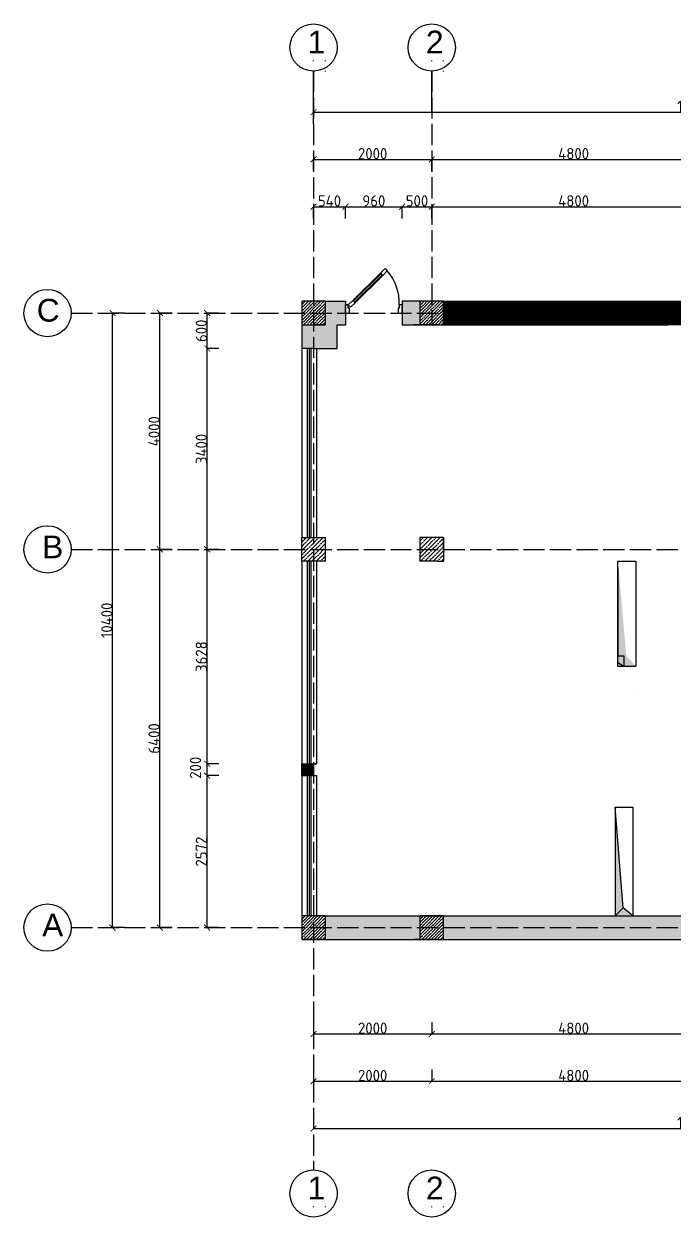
# Model space of a CAD drawing. Header units: millimetres. Extents: x -178199094 to 13669908, y -30538122 to 6091408.
# Drawn here: x 6719033 to 6730033, y 357787 to 377981 of the extents above; entities that cross this region are included whole.
import ezdxf

# ---------------------------------------------------------------- set-up
doc = ezdxf.new("R2010")
doc.units = ezdxf.units.MM
doc.linetypes.add('ACAD_ISO02W100', pattern=[15, 12, -3])
doc.layers.add('Plan 1', color=7, linetype='Continuous')
doc.layers.add('Plan 2', color=7, linetype='Continuous')
doc.styles.add('gost', font='GOST Common.ttf')
doc.styles.get("Standard").update_dxf_attribs({"font": 'arial.ttf'})
doc.dimstyles.new('GOST', dxfattribs={"dimtxt": 190, "dimasz": 100, "dimexe": 0.18, "dimexo": 0.06, "dimgap": 3, "dimtad": 1, "dimdec": 0, "dimzin": 0, "dimdsep": 46, "dimtxsty": 'gost', "dimblk": 'ARCHTICK', "dimcen": 0.09, "dimclrt": 256, "dimadec": 0, "dimazin": 0, "dimtfac": 1, "dimtdec": 0, "dimtofl": 0, "dimtmove": 0, "dimatfit": 3, "dimldrblk": 'ARCHTICK', "dimfxl": 200, "dimfxlon": 1, "dimtolj": 1, "dimtzin": 0, "dimarcsym": 0})
pattern_1 = [(45, (6671258.95, 349685.91), (-70.71068, 70.71068), []), (45, (6671329.66, 349685.91), (-70.71068, 70.71068), [125, -25, 0, -25])]

# ---------------------------------------------------------------- blocks, each defined once
blk = doc.blocks.new('A$C3C032968')
for p, q in [((0, 0), (0, 100)), ((0, 100), (0, 0)), ((700, 0), (700, 100)), ((700, 0), (700, 100))]:
    blk.add_line(p, q)
for points in [[(120, 128), (461, 466), (433, 494), (92, 156)], [(113, 135), (454, 473), (440, 487), (99, 149)], [(517, 522), (461, 466), (433, 494), (489, 551)], [(63, 72), (120, 128), (92, 156), (35, 100)], [(35, 100), (0, 100), (0, 0), (50, 0), (50, 50), (50, 60), (35, 60)], [(665, 100), (665, 60), (650, 60), (650, 50), (650, 0), (700, 0), (700, 100)]]:
    blk.add_lwpolyline(points, close=True)
blk.add_arc((72, 129), 593, 357.2313, 41.4937)
blk = doc.blocks.new('_ArchTick')
at = {"color": 0, "linetype": 'ByBlock', "const_width": 0.15}
blk.add_lwpolyline([(-0.5, -0.5), (0.5, 0.5)], dxfattribs=at)
blk = doc.blocks.new('*D265')
at = {"color": 0, "lineweight": -2, "transparency": 16777216}
for p, q in [((6723933, 374687), (6723933, 374887)), ((6723933, 374887), (6724473, 374887)), ((6724473, 374687), (6724473, 374887))]:
    blk.add_line(p, q, dxfattribs=at)
at = {"layer": 'Defpoints', "color": 0, "transparency": 16777216}
for p in [(6724473, 374887), (6723933, 373087), (6724473, 373155)]:
    blk.add_point(p, dxfattribs=at)
at = {"color": 0, "lineweight": -2, "transparency": 16777216, "xscale": 100, "yscale": 100, "zscale": 100, "rotation": 180}
blk.add_blockref('_ArchTick', (6723933, 374887), dxfattribs=at)
at = {"color": 0, "lineweight": -2, "transparency": 16777216, "xscale": 100, "yscale": 100, "zscale": 100}
blk.add_blockref('_ArchTick', (6724473, 374887), dxfattribs=at)
at = {"transparency": 16777216, "insert": (6724203, 374985), "char_height": 190, "attachment_point": 5, "style": 'gost'}
blk.add_mtext('\\A1;540', dxfattribs=at)
blk = doc.blocks.new('*D266')
at = {"color": 0, "lineweight": -2, "transparency": 16777216}
for p, q in [((6724473, 374687), (6724473, 374887)), ((6724473, 374887), (6725433, 374887)), ((6725433, 374687), (6725433, 374887))]:
    blk.add_line(p, q, dxfattribs=at)
at = {"layer": 'Defpoints', "color": 0, "transparency": 16777216}
for p in [(6725433, 374887), (6725433, 373287), (6724473, 373155)]:
    blk.add_point(p, dxfattribs=at)
at = {"color": 0, "lineweight": -2, "transparency": 16777216, "xscale": 100, "yscale": 100, "zscale": 100, "rotation": 180}
blk.add_blockref('_ArchTick', (6724473, 374887), dxfattribs=at)
at = {"color": 0, "lineweight": -2, "transparency": 16777216, "xscale": 100, "yscale": 100, "zscale": 100}
blk.add_blockref('_ArchTick', (6725433, 374887), dxfattribs=at)
at = {"transparency": 16777216, "insert": (6724953, 374985), "char_height": 190, "attachment_point": 5, "style": 'gost'}
blk.add_mtext('\\A1;960', dxfattribs=at)
blk = doc.blocks.new('*D258')
at = {"color": 0, "lineweight": -2, "transparency": 16777216}
for p, q in [((6725433, 374687), (6725433, 374887)), ((6725433, 374887), (6725933, 374887)), ((6725933, 374687), (6725933, 374887))]:
    blk.add_line(p, q, dxfattribs=at)
at = {"layer": 'Defpoints', "color": 0, "transparency": 16777216}
for p in [(6725933, 374887), (6725433, 373287), (6725933, 373087)]:
    blk.add_point(p, dxfattribs=at)
at = {"color": 0, "lineweight": -2, "transparency": 16777216, "xscale": 100, "yscale": 100, "zscale": 100, "rotation": 180}
blk.add_blockref('_ArchTick', (6725433, 374887), dxfattribs=at)
at = {"color": 0, "lineweight": -2, "transparency": 16777216, "xscale": 100, "yscale": 100, "zscale": 100}
blk.add_blockref('_ArchTick', (6725933, 374887), dxfattribs=at)
at = {"transparency": 16777216, "insert": (6725683, 374985), "char_height": 190, "attachment_point": 5, "style": 'gost'}
blk.add_mtext('\\A1;500', dxfattribs=at)
blk = doc.blocks.new('*D259')
at = {"color": 0, "lineweight": -2, "transparency": 16777216}
for p, q in [((6725933, 374687), (6725933, 374887)), ((6725933, 374887), (6730733, 374887)), ((6730733, 374687), (6730733, 374887))]:
    blk.add_line(p, q, dxfattribs=at)
at = {"layer": 'Defpoints', "color": 0, "transparency": 16777216}
for p in [(6730733, 374887), (6725933, 373087), (6730733, 373087)]:
    blk.add_point(p, dxfattribs=at)
at = {"color": 0, "lineweight": -2, "transparency": 16777216, "xscale": 100, "yscale": 100, "zscale": 100, "rotation": 180}
blk.add_blockref('_ArchTick', (6725933, 374887), dxfattribs=at)
at = {"color": 0, "lineweight": -2, "transparency": 16777216, "xscale": 100, "yscale": 100, "zscale": 100}
blk.add_blockref('_ArchTick', (6730733, 374887), dxfattribs=at)
at = {"transparency": 16777216, "insert": (6728333, 374985), "char_height": 190, "attachment_point": 5, "style": 'gost'}
blk.add_mtext('\\A1;4800', dxfattribs=at)
blk = doc.blocks.new('*D243')
at = {"color": 0, "lineweight": -2, "transparency": 16777216}
for p, q in [((6723933, 375487), (6723933, 375687)), ((6723933, 375687), (6725933, 375687)), ((6725933, 375487), (6725933, 375687))]:
    blk.add_line(p, q, dxfattribs=at)
at = {"layer": 'Defpoints', "color": 0, "transparency": 16777216}
for p in [(6725933, 375687), (6723933, 373087), (6725933, 373087)]:
    blk.add_point(p, dxfattribs=at)
at = {"color": 0, "lineweight": -2, "transparency": 16777216, "xscale": 100, "yscale": 100, "zscale": 100, "rotation": 180}
blk.add_blockref('_ArchTick', (6723933, 375687), dxfattribs=at)
at = {"color": 0, "lineweight": -2, "transparency": 16777216, "xscale": 100, "yscale": 100, "zscale": 100}
blk.add_blockref('_ArchTick', (6725933, 375687), dxfattribs=at)
at = {"transparency": 16777216, "insert": (6724933, 375785), "char_height": 190, "attachment_point": 5, "style": 'gost'}
blk.add_mtext('\\A1;2000', dxfattribs=at)
blk = doc.blocks.new('*D244')
at = {"color": 0, "lineweight": -2, "transparency": 16777216}
for p, q in [((6725933, 375487), (6725933, 375687)), ((6725933, 375687), (6730733, 375687)), ((6730733, 375487), (6730733, 375687))]:
    blk.add_line(p, q, dxfattribs=at)
at = {"layer": 'Defpoints', "color": 0, "transparency": 16777216}
for p in [(6730733, 375687), (6725933, 373087), (6730733, 373087)]:
    blk.add_point(p, dxfattribs=at)
at = {"color": 0, "lineweight": -2, "transparency": 16777216, "xscale": 100, "yscale": 100, "zscale": 100, "rotation": 180}
blk.add_blockref('_ArchTick', (6725933, 375687), dxfattribs=at)
at = {"color": 0, "lineweight": -2, "transparency": 16777216, "xscale": 100, "yscale": 100, "zscale": 100}
blk.add_blockref('_ArchTick', (6730733, 375687), dxfattribs=at)
at = {"transparency": 16777216, "insert": (6728333, 375785), "char_height": 190, "attachment_point": 5, "style": 'gost'}
blk.add_mtext('\\A1;4800', dxfattribs=at)
blk = doc.blocks.new('*D247')
at = {"color": 0, "lineweight": -2, "transparency": 16777216}
for p, q in [((6723933, 376287), (6723933, 376487)), ((6723933, 376487), (6736833, 376487)), ((6736833, 376287), (6736833, 376487))]:
    blk.add_line(p, q, dxfattribs=at)
at = {"layer": 'Defpoints', "color": 0, "transparency": 16777216}
for p in [(6736833, 376487), (6723933, 373087), (6736833, 373087)]:
    blk.add_point(p, dxfattribs=at)
at = {"color": 0, "lineweight": -2, "transparency": 16777216, "xscale": 100, "yscale": 100, "zscale": 100, "rotation": 180}
blk.add_blockref('_ArchTick', (6723933, 376487), dxfattribs=at)
at = {"color": 0, "lineweight": -2, "transparency": 16777216, "xscale": 100, "yscale": 100, "zscale": 100}
blk.add_blockref('_ArchTick', (6736833, 376487), dxfattribs=at)
at = {"transparency": 16777216, "insert": (6730383, 376585), "char_height": 190, "attachment_point": 5, "style": 'gost'}
blk.add_mtext('\\A1;12900', dxfattribs=at)
blk = doc.blocks.new('*D262')
at = {"color": 0, "lineweight": -2, "transparency": 16777216}
for p, q in [((6722333, 365259), (6722133, 365259)), ((6722133, 362687), (6722133, 365259)), ((6722333, 362687), (6722133, 362687))]:
    blk.add_line(p, q, dxfattribs=at)
at = {"layer": 'Defpoints', "color": 0, "transparency": 16777216}
for p in [(6722133, 365259), (6723983, 365259), (6723933, 362687)]:
    blk.add_point(p, dxfattribs=at)
at = {"color": 0, "lineweight": -2, "transparency": 16777216, "xscale": 100, "yscale": 100, "zscale": 100}
for p, rotation in [((6722133, 365259), 90), ((6722133, 362687), 270)]:
    blk.add_blockref('_ArchTick', p, dxfattribs=dict(at, rotation=rotation))
at = {"transparency": 16777216, "insert": (6722035, 363973), "char_height": 190, "attachment_point": 5, "rotation": 90, "style": 'gost'}
blk.add_mtext('\\A1;2572', dxfattribs=at)
blk = doc.blocks.new('*D248')
at = {"color": 0, "lineweight": -2, "transparency": 16777216}
for p, q in [((6722333, 365459), (6722133, 365459)), ((6722133, 365259), (6722133, 365459)), ((6722333, 365259), (6722133, 365259))]:
    blk.add_line(p, q, dxfattribs=at)
at = {"layer": 'Defpoints', "color": 0, "transparency": 16777216}
for p in [(6722133, 365459), (6723983, 365459), (6723983, 365259)]:
    blk.add_point(p, dxfattribs=at)
at = {"color": 0, "lineweight": -2, "transparency": 16777216, "xscale": 100, "yscale": 100, "zscale": 100}
for p, rotation in [((6722133, 365459), 90), ((6722133, 365259), 270)]:
    blk.add_blockref('_ArchTick', p, dxfattribs=dict(at, rotation=rotation))
at = {"transparency": 16777216, "insert": (6721935, 365392), "char_height": 190, "attachment_point": 5, "rotation": 90, "style": 'gost'}
blk.add_mtext('\\A1;200', dxfattribs=at)
blk = doc.blocks.new('*D249')
at = {"color": 0, "lineweight": -2, "transparency": 16777216}
for p, q in [((6722333, 373087), (6722133, 373087)), ((6722133, 372487), (6722133, 373087)), ((6722333, 372487), (6722133, 372487))]:
    blk.add_line(p, q, dxfattribs=at)
at = {"layer": 'Defpoints', "color": 0, "transparency": 16777216}
for p in [(6722133, 373087), (6723933, 373087), (6723733, 372487)]:
    blk.add_point(p, dxfattribs=at)
at = {"color": 0, "lineweight": -2, "transparency": 16777216, "xscale": 100, "yscale": 100, "zscale": 100}
for p, rotation in [((6722133, 373087), 90), ((6722133, 372487), 270)]:
    blk.add_blockref('_ArchTick', p, dxfattribs=dict(at, rotation=rotation))
at = {"transparency": 16777216, "insert": (6722035, 372787), "char_height": 190, "attachment_point": 5, "rotation": 90, "style": 'gost'}
blk.add_mtext('\\A1;600', dxfattribs=at)
blk = doc.blocks.new('*D250')
at = {"color": 0, "lineweight": -2, "transparency": 16777216}
for p, q in [((6720733, 373087), (6720533, 373087)), ((6720533, 362687), (6720533, 373087)), ((6720733, 362687), (6720533, 362687))]:
    blk.add_line(p, q, dxfattribs=at)
at = {"layer": 'Defpoints', "color": 0, "transparency": 16777216}
for p in [(6720533, 373087), (6723933, 373087), (6723933, 362687)]:
    blk.add_point(p, dxfattribs=at)
at = {"color": 0, "lineweight": -2, "transparency": 16777216, "xscale": 100, "yscale": 100, "zscale": 100}
for p, rotation in [((6720533, 373087), 90), ((6720533, 362687), 270)]:
    blk.add_blockref('_ArchTick', p, dxfattribs=dict(at, rotation=rotation))
at = {"transparency": 16777216, "insert": (6720435, 367887), "char_height": 190, "attachment_point": 5, "rotation": 90, "style": 'gost'}
blk.add_mtext('\\A1;10400', dxfattribs=at)
blk = doc.blocks.new('*D251')
at = {"color": 0, "lineweight": -2, "transparency": 16777216}
for p, q in [((6721533, 369087), (6721333, 369087)), ((6721333, 362687), (6721333, 369087)), ((6721533, 362687), (6721333, 362687))]:
    blk.add_line(p, q, dxfattribs=at)
at = {"layer": 'Defpoints', "color": 0, "transparency": 16777216}
for p in [(6721333, 369087), (6723933, 369087), (6723933, 362687)]:
    blk.add_point(p, dxfattribs=at)
at = {"color": 0, "lineweight": -2, "transparency": 16777216, "xscale": 100, "yscale": 100, "zscale": 100}
for p, rotation in [((6721333, 369087), 90), ((6721333, 362687), 270)]:
    blk.add_blockref('_ArchTick', p, dxfattribs=dict(at, rotation=rotation))
at = {"transparency": 16777216, "insert": (6721235, 365887), "char_height": 190, "attachment_point": 5, "rotation": 90, "style": 'gost'}
blk.add_mtext('\\A1;6400', dxfattribs=at)
blk = doc.blocks.new('*D252')
at = {"color": 0, "lineweight": -2, "transparency": 16777216}
for p, q in [((6721533, 373087), (6721333, 373087)), ((6721333, 369087), (6721333, 373087)), ((6721533, 369087), (6721333, 369087))]:
    blk.add_line(p, q, dxfattribs=at)
at = {"layer": 'Defpoints', "color": 0, "transparency": 16777216}
for p in [(6721333, 373087), (6723933, 373087), (6723933, 369087)]:
    blk.add_point(p, dxfattribs=at)
at = {"color": 0, "lineweight": -2, "transparency": 16777216, "xscale": 100, "yscale": 100, "zscale": 100}
for p, rotation in [((6721333, 373087), 90), ((6721333, 369087), 270)]:
    blk.add_blockref('_ArchTick', p, dxfattribs=dict(at, rotation=rotation))
at = {"transparency": 16777216, "insert": (6721235, 371087), "char_height": 190, "attachment_point": 5, "rotation": 90, "style": 'gost'}
blk.add_mtext('\\A1;4000', dxfattribs=at)
blk = doc.blocks.new('*D263')
at = {"color": 0, "lineweight": -2, "transparency": 16777216}
for p, q in [((6723933, 361087), (6723933, 360887)), ((6725933, 361087), (6725933, 360887)), ((6723933, 360887), (6725933, 360887))]:
    blk.add_line(p, q, dxfattribs=at)
at = {"layer": 'Defpoints', "color": 0, "transparency": 16777216}
for p in [(6723933, 362687), (6725933, 362687), (6725933, 360887)]:
    blk.add_point(p, dxfattribs=at)
at = {"color": 0, "lineweight": -2, "transparency": 16777216, "xscale": 100, "yscale": 100, "zscale": 100, "rotation": 180}
blk.add_blockref('_ArchTick', (6723933, 360887), dxfattribs=at)
at = {"color": 0, "lineweight": -2, "transparency": 16777216, "xscale": 100, "yscale": 100, "zscale": 100}
blk.add_blockref('_ArchTick', (6725933, 360887), dxfattribs=at)
at = {"transparency": 16777216, "insert": (6724933, 360985), "char_height": 190, "attachment_point": 5, "style": 'gost'}
blk.add_mtext('\\A1;2000', dxfattribs=at)
blk = doc.blocks.new('*D264')
at = {"color": 0, "lineweight": -2, "transparency": 16777216}
for p, q in [((6725933, 361087), (6725933, 360887)), ((6730733, 361087), (6730733, 360887)), ((6725933, 360887), (6730733, 360887))]:
    blk.add_line(p, q, dxfattribs=at)
at = {"layer": 'Defpoints', "color": 0, "transparency": 16777216}
for p in [(6725933, 362687), (6730733, 362687), (6730733, 360887)]:
    blk.add_point(p, dxfattribs=at)
at = {"color": 0, "lineweight": -2, "transparency": 16777216, "xscale": 100, "yscale": 100, "zscale": 100, "rotation": 180}
blk.add_blockref('_ArchTick', (6725933, 360887), dxfattribs=at)
at = {"color": 0, "lineweight": -2, "transparency": 16777216, "xscale": 100, "yscale": 100, "zscale": 100}
blk.add_blockref('_ArchTick', (6730733, 360887), dxfattribs=at)
at = {"transparency": 16777216, "insert": (6728333, 360985), "char_height": 190, "attachment_point": 5, "style": 'gost'}
blk.add_mtext('\\A1;4800', dxfattribs=at)
blk = doc.blocks.new('*D253')
at = {"color": 0, "lineweight": -2, "transparency": 16777216}
for p, q in [((6723933, 360287), (6723933, 360087)), ((6725933, 360287), (6725933, 360087)), ((6723933, 360087), (6725933, 360087))]:
    blk.add_line(p, q, dxfattribs=at)
at = {"layer": 'Defpoints', "color": 0, "transparency": 16777216}
for p in [(6723933, 362687), (6725933, 362687), (6725933, 360087)]:
    blk.add_point(p, dxfattribs=at)
at = {"color": 0, "lineweight": -2, "transparency": 16777216, "xscale": 100, "yscale": 100, "zscale": 100, "rotation": 180}
blk.add_blockref('_ArchTick', (6723933, 360087), dxfattribs=at)
at = {"color": 0, "lineweight": -2, "transparency": 16777216, "xscale": 100, "yscale": 100, "zscale": 100}
blk.add_blockref('_ArchTick', (6725933, 360087), dxfattribs=at)
at = {"transparency": 16777216, "insert": (6724933, 360185), "char_height": 190, "attachment_point": 5, "style": 'gost'}
blk.add_mtext('\\A1;2000', dxfattribs=at)
blk = doc.blocks.new('*D254')
at = {"color": 0, "lineweight": -2, "transparency": 16777216}
for p, q in [((6725933, 360287), (6725933, 360087)), ((6725933, 360087), (6730733, 360087)), ((6730733, 360087), (6730733, 360087))]:
    blk.add_line(p, q, dxfattribs=at)
at = {"layer": 'Defpoints', "color": 0, "transparency": 16777216}
for p in [(6725933, 362687), (6730733, 360087), (6730733, 360087)]:
    blk.add_point(p, dxfattribs=at)
at = {"color": 0, "lineweight": -2, "transparency": 16777216, "xscale": 100, "yscale": 100, "zscale": 100, "rotation": 180}
blk.add_blockref('_ArchTick', (6725933, 360087), dxfattribs=at)
at = {"color": 0, "lineweight": -2, "transparency": 16777216, "xscale": 100, "yscale": 100, "zscale": 100}
blk.add_blockref('_ArchTick', (6730733, 360087), dxfattribs=at)
at = {"transparency": 16777216, "insert": (6728333, 360185), "char_height": 190, "attachment_point": 5, "style": 'gost'}
blk.add_mtext('\\A1;4800', dxfattribs=at)
blk = doc.blocks.new('*D269')
at = {"color": 0, "lineweight": -2, "transparency": 16777216}
for p, q in [((6723933, 359487), (6723933, 359287)), ((6736833, 359487), (6736833, 359287)), ((6723933, 359287), (6736833, 359287))]:
    blk.add_line(p, q, dxfattribs=at)
at = {"layer": 'Defpoints', "color": 0, "transparency": 16777216}
for p in [(6723933, 362687), (6736833, 362687), (6736833, 359287)]:
    blk.add_point(p, dxfattribs=at)
at = {"color": 0, "lineweight": -2, "transparency": 16777216, "xscale": 100, "yscale": 100, "zscale": 100, "rotation": 180}
blk.add_blockref('_ArchTick', (6723933, 359287), dxfattribs=at)
at = {"color": 0, "lineweight": -2, "transparency": 16777216, "xscale": 100, "yscale": 100, "zscale": 100}
blk.add_blockref('_ArchTick', (6736833, 359287), dxfattribs=at)
at = {"transparency": 16777216, "insert": (6730383, 359385), "char_height": 190, "attachment_point": 5, "style": 'gost'}
blk.add_mtext('\\A1;12900', dxfattribs=at)
blk = doc.blocks.new('*D274')
at = {"color": 0, "lineweight": -2, "transparency": 16777216}
for p, q in [((6722333, 369087), (6722133, 369087)), ((6722133, 365459), (6722133, 369087)), ((6722333, 365459), (6722133, 365459))]:
    blk.add_line(p, q, dxfattribs=at)
at = {"layer": 'Defpoints', "color": 0, "transparency": 16777216}
for p in [(6722133, 369087), (6723733, 369087), (6723733, 365459)]:
    blk.add_point(p, dxfattribs=at)
at = {"color": 0, "lineweight": -2, "transparency": 16777216, "xscale": 100, "yscale": 100, "zscale": 100}
for p, rotation in [((6722133, 369087), 90), ((6722133, 365459), 270)]:
    blk.add_blockref('_ArchTick', p, dxfattribs=dict(at, rotation=rotation))
at = {"transparency": 16777216, "insert": (6722035, 367273), "char_height": 190, "attachment_point": 5, "rotation": 90, "style": 'gost'}
blk.add_mtext('\\A1;3628', dxfattribs=at)
blk = doc.blocks.new('*D275')
at = {"color": 0, "lineweight": -2, "transparency": 16777216}
for p, q in [((6722333, 372487), (6722133, 372487)), ((6722133, 369087), (6722133, 372487)), ((6722333, 369087), (6722133, 369087))]:
    blk.add_line(p, q, dxfattribs=at)
at = {"layer": 'Defpoints', "color": 0, "transparency": 16777216}
for p in [(6722133, 372487), (6723733, 372487), (6723733, 369087)]:
    blk.add_point(p, dxfattribs=at)
at = {"color": 0, "lineweight": -2, "transparency": 16777216, "xscale": 100, "yscale": 100, "zscale": 100}
for p, rotation in [((6722133, 372487), 90), ((6722133, 369087), 270)]:
    blk.add_blockref('_ArchTick', p, dxfattribs=dict(at, rotation=rotation))
at = {"transparency": 16777216, "insert": (6722035, 370787), "char_height": 190, "attachment_point": 5, "rotation": 90, "style": 'gost'}
blk.add_mtext('\\A1;3400', dxfattribs=at)

msp = doc.modelspace()

# ---------------------------------------------------------------- hatches: boundary and pattern name
at = {"true_color": 0x636466, "transparency": 33554687}
h = msp.add_hatch(color=251, dxfattribs=at)
h.dxf.hatch_style = 1
h.paths.add_polyline_path([(6724332.86757, 372886.93833), (6724472.86757, 372886.93833), (6724472.86757, 373086.93833), (6724132.86757, 373086.93833), (6724132.86757, 372886.93833), (6723932.86757, 372886.93833), (6723932.86757, 372486.93833), (6724332.86757, 372486.93833)])
h.paths.add_polyline_path([(6723932.86757, 372886.93833), (6723732.86757, 372886.93833), (6723732.86757, 372486.93833), (6723932.86757, 372486.93833)])
h.paths.add_polyline_path([(6724472.86757, 373286.93833), (6724132.86757, 373286.93833), (6724132.86757, 373086.93833), (6724472.86757, 373086.93833)])
h.paths.add_polyline_path([(6725732.86757, 373286.93833), (6725432.86757, 373286.93833), (6725432.86757, 373086.93833), (6725732.86757, 373086.93833)])
h.paths.add_polyline_path([(6725732.86757, 373086.93833), (6725432.86757, 373086.93833), (6725432.86757, 372886.93833), (6725732.86757, 372886.93833)])
h.paths.add_polyline_path([(6734532.65719, 373286.93833), (6730932.65719, 373286.93833), (6730932.65719, 373086.93833), (6734532.65719, 373086.93833)])
h.paths.add_polyline_path([(6734532.65719, 373086.93833), (6730932.65719, 373086.93833), (6730932.65719, 372886.93833), (6734532.65719, 372886.93833)])
h.paths.add_polyline_path([(6736632.65719, 373286.93833), (6734932.65719, 373286.93833), (6734932.65719, 373086.93833), (6736632.65719, 373086.93833)])
h.paths.add_polyline_path([(6736632.65719, 373086.93833), (6734932.65719, 373086.93833), (6734932.65719, 372886.93833), (6736632.65719, 372886.93833)])
h.paths.add_polyline_path([(6725732.86757, 362686.93833), (6724132.86757, 362686.93833), (6724132.86757, 362486.93833), (6725732.86757, 362486.93833)])
h.paths.add_polyline_path([(6725732.86757, 362886.93833), (6724132.86757, 362886.93833), (6724132.86757, 362686.93833), (6725732.86757, 362686.93833)])
h.paths.add_polyline_path([(6730532.65719, 362886.93833), (6726132.86757, 362886.93833), (6726132.86757, 362686.93833), (6730532.65719, 362686.93833)])
h.paths.add_polyline_path([(6730532.65719, 362686.93833), (6726132.86757, 362686.93833), (6726132.86757, 362486.93833), (6730532.65719, 362486.93833)])
h.paths.add_polyline_path([(6734532.65719, 362886.93833), (6730932.65719, 362886.93833), (6730932.65719, 362686.93833), (6734532.65719, 362686.93833)])
h.paths.add_polyline_path([(6734532.65719, 362686.93833), (6730932.65719, 362686.93833), (6730932.65719, 362486.93833), (6734532.65719, 362486.93833)])
h.paths.add_polyline_path([(6736632.65719, 362886.93833), (6734932.65719, 362886.93833), (6734932.65719, 362686.93833), (6736632.65719, 362686.93833)])
h.paths.add_polyline_path([(6736632.65719, 362686.93833), (6734932.65719, 362686.93833), (6734932.65719, 362486.93833), (6736632.65719, 362486.93833)])
at = {"transparency": 33554687}
h = msp.add_hatch(dxfattribs=at)
h.set_pattern_fill('ANSI35', color=1, scale=300)
h.set_pattern_definition([(45, (6670739.85, 350409.524), (-53.03301, 53.03301), []), (45, (6670792.88, 350409.524), (-53.03301, 53.03301), [93.75, -18.75, 0, -18.75])])
h.paths.add_polyline_path([(6724132.86757, 373286.93833), (6723732.86757, 373286.93833), (6723732.86757, 372886.93833), (6724132.86757, 372886.93833)])
h = msp.add_hatch(dxfattribs=at)
h.set_pattern_fill('ANSI35', color=1, scale=300)
h.set_pattern_definition([(45, (6667611.685, 349885.905), (-53.03301, 53.03301), []), (45, (6667664.72, 349885.905), (-53.03301, 53.03301), [93.75, -18.75, 0, -18.75])])
h.paths.add_polyline_path([(6726132.86757, 373286.93833), (6725732.86757, 373286.93833), (6725732.86757, 372886.93833), (6726132.86757, 372886.93833)])
at = {"true_color": 0x636466, "transparency": 33554687}
h = msp.add_hatch(dxfattribs=at)
h.set_pattern_fill('ANSI31', color=251, scale=10)
h.set_pattern_definition([(45, (6726429.5858, 373205.2879), (-0.88388348, 0.88388348), [])])
h.paths.add_polyline_path([(6730532.65719, 373286.93833), (6726132.86757, 373286.93833), (6726132.86757, 373086.93833), (6730532.65719, 373086.93833)])
h.paths.add_polyline_path([(6730532.65719, 373086.93833), (6726132.86757, 373086.93833), (6726132.86757, 372886.93833), (6729932.86757, 372886.93833), (6730132.86757, 372886.93833), (6730532.65719, 372886.93833)])
at = {"lineweight": 30, "transparency": 33554687}
h = msp.add_hatch(dxfattribs=at)
h.set_pattern_fill('ANSI35', color=1, scale=400)
h.set_pattern_definition(pattern_1)
h.paths.add_polyline_path([(6723732.86757, 369286.93833), (6723732.86757, 368886.93833), (6724132.86757, 368886.93833), (6724132.86757, 369286.93833)])
h = msp.add_hatch(dxfattribs=at)
h.set_pattern_fill('ANSI35', color=1, scale=400)
h.set_pattern_definition(pattern_1)
h.paths.add_polyline_path([(6725732.86757, 369286.93833), (6725732.86757, 368886.93833), (6726132.86757, 368886.93833), (6726132.86757, 369286.93833)])
at = {"true_color": 0x000000, "transparency": 33554687}
h = msp.add_hatch(color=18, dxfattribs=at)
h.dxf.hatch_style = 1
h.paths.add_polyline_path([(6729224.70701, 367281.66438), (6729082.86757, 367114.37212), (6729382.86757, 367114.37212)])
h.paths.add_polyline_path([(6729082.86757, 368885.30838), (6729082.86757, 367314.37212), (6729082.86757, 367114.37212), (6729224.70701, 367281.66438)])
at = {"transparency": 33554687}
h = msp.add_hatch(color=252, dxfattribs=at)
h.dxf.hatch_style = 1
h.paths.add_polyline_path([(6723732.86757, 365459.31014), (6723732.86757, 365259.31014), (6723932.86757, 365259.31014), (6723932.86757, 365459.31014)])
h = msp.add_hatch(color=7, dxfattribs=at)
h.dxf.hatch_style = 1
h.paths.add_polyline_path([(6729032.86757, 364726.93833), (6729032.86757, 362886.93833), (6729170.80435, 363021.48711)])
h.paths.add_polyline_path([(6729170.80435, 363021.48711), (6729032.86757, 362886.93833), (6729332.86757, 362886.93833)])
h = msp.add_hatch(dxfattribs=at)
h.set_pattern_fill('ANSI35', color=1, scale=300)
h.set_pattern_definition([(45, (6670739.85, 340009.524), (-53.03301, 53.03301), []), (45, (6670792.88, 340009.524), (-53.03301, 53.03301), [93.75, -18.75, 0, -18.75])])
h.paths.add_polyline_path([(6724132.86757, 362886.93833), (6723732.86757, 362886.93833), (6723732.86757, 362486.93833), (6724132.86757, 362486.93833)])
h = msp.add_hatch(dxfattribs=at)
h.set_pattern_fill('ANSI35', color=1, scale=300)
h.set_pattern_definition([(45, (6672739.85, 340009.524), (-53.03301, 53.03301), []), (45, (6672792.88, 340009.524), (-53.03301, 53.03301), [93.75, -18.75, 0, -18.75])])
h.paths.add_polyline_path([(6726132.86757, 362886.93833), (6725732.86757, 362886.93833), (6725732.86757, 362486.93833), (6726132.86757, 362486.93833)])

# ---------------------------------------------------------------- linework, layer by layer
at = {"color": 18, "true_color": 0x000000}
for p, q in [((6724332.86757, 372886.93833), (6724472.86757, 372886.93833)), ((6729382.86757, 368886.93833), (6729382.86757, 367113.28831)), ((6729032.86757, 364726.93833), (6729032.86757, 362886.93833)), ((6729032.86757, 364726.93833), (6729332.86757, 364726.93833)), ((6724132.86757, 362886.93833), (6736682.86757, 362886.93833))]:
    msp.add_line(p, q, dxfattribs=at)
for p, q in [((6729082.86757, 367286.93833), (6729182.86757, 367286.93833)), ((6729182.86757, 367286.93833), (6729182.86757, 367113.28831)), ((6723732.86757, 365259.31014), (6723982.86757, 365259.31014))]:
    msp.add_line(p, q)
at = {"color": 152, "true_color": 0x2776bb}
msp.add_line((6724132.86757, 362886.93833), (6723732.86757, 362886.93833), dxfattribs=at)
at = {"color": 18, "true_color": 0x000000}
for points in [[(6723932.86757, 376487.11833), (6723932.86757, 377187.11833)], [(6725932.86757, 376487.11833), (6725932.86757, 377187.11833)], [(6724132.86757, 373286.93833), (6724472.86757, 373286.93833)], [(6726132.38765, 373286.93833), (6736632.65719, 373286.93833)], [(6723732.86757, 372886.93833), (6723732.86757, 372486.93833)], [(6724332.86757, 372886.93833), (6724472.86757, 372886.93833)], [(6725432.86757, 372886.93833), (6725732.86757, 372886.93833)], [(6725932.86757, 372886.93833), (6725732.86757, 372886.93833)], [(6725932.86757, 372886.93833), (6729932.86757, 372886.93833)], [(6730132.86757, 372886.93833), (6729932.86757, 372886.93833)], [(6723732.86757, 372486.93833), (6723732.86757, 369286.93833)], [(6723932.86757, 372486.93833), (6723732.86757, 372486.93833)], [(6723982.86757, 372486.93833), (6723982.86757, 369286.93833)], [(6724132.86757, 368886.93833), (6724132.86757, 369286.93833)], [(6725732.86757, 369286.93833), (6725732.86757, 368886.93833)], [(6726132.38765, 369286.93833), (6725932.86757, 369286.93833)], [(6726132.38765, 369286.93833), (6725982.86757, 369286.93833)], [(6726132.38765, 369086.93833), (6726132.38765, 369286.93833)], [(6726132.38765, 369286.93833), (6726132.38765, 368886.93833)], [(6723732.86757, 368886.93833), (6723732.86757, 365459.31014)], [(6724032.86757, 368886.93833), (6723832.86757, 368886.93833)], [(6723982.86757, 368886.93833), (6723982.86757, 365459.31014)], [(6725832.86757, 368886.93833), (6725732.86757, 368886.93833)], [(6726032.86757, 368886.93833), (6725832.86757, 368886.93833)], [(6726032.86757, 368886.93833), (6726139.13594, 368886.93833)], [(6729082.86757, 367286.93833), (6729082.86757, 368886.93833)], [(6729082.86757, 367113.28831), (6729082.86757, 368886.93833)], [(6729082.86757, 368886.93833), (6729382.86757, 368886.93833)], [(6729082.86757, 368761.11051), (6729082.86757, 367286.93833)], [(6729082.86757, 367171.56053), (6729182.86757, 367113.28831)], [(6729082.86757, 367113.28831), (6729382.86757, 367113.28831)], [(6723732.86757, 365259.31014), (6723732.86757, 365459.31014), (6723982.86757, 365459.31014)], [(6723932.86757, 365459.31014), (6723932.86757, 365259.31014)], [(6723732.86757, 365259.31014), (6723732.86757, 362886.93833)], [(6723982.86757, 365259.31014), (6723982.86757, 362886.93833)], [(6729032.86757, 362886.93833), (6729170.80435, 363021.48711), (6729032.86757, 364726.93833)], [(6729332.86757, 362886.93833), (6729170.80435, 363021.48711), (6729032.86757, 364726.93833)], [(6729332.86757, 364726.93833), (6729332.86757, 362886.93833)], [(6724132.86757, 362486.93833), (6737032.65719, 362486.93833)]]:
    msp.add_lwpolyline(points, dxfattribs=at)
for points in [[(6723732.86757, 372886.93833), (6724132.86757, 372886.93833), (6724132.86757, 373286.93833), (6723732.86757, 373286.93833)], [(6725732.86757, 372886.93833), (6726132.86757, 372886.93833), (6726132.86757, 373286.93833), (6725732.86757, 373286.93833)], [(6723732.86757, 362486.93833), (6724132.86757, 362486.93833), (6724132.86757, 362886.93833), (6723732.86757, 362886.93833)], [(6725732.86757, 362486.93833), (6726132.86757, 362486.93833), (6726132.86757, 362886.93833), (6725732.86757, 362886.93833)]]:
    msp.add_lwpolyline(points, close=True)
for points in [[(6724472.86757, 373286.93833), (6724472.86757, 372886.93833)], [(6725732.86757, 373286.93833), (6725432.86757, 373286.93833), (6725432.86757, 372886.93833)], [(6723932.86757, 372486.93833), (6724332.86757, 372486.93833), (6724332.86757, 372886.93833)], [(6724132.86757, 368886.93833), (6723732.86757, 368886.93833), (6723732.86757, 369286.93833), (6724132.86757, 369286.93833)]]:
    msp.add_lwpolyline(points)
at = {"color": 152, "true_color": 0x2776bb}
for points in [[(6724132.86757, 372886.93833), (6723932.86757, 372886.93833)], [(6726032.86757, 372886.93833), (6725632.86757, 372886.93833)], [(6723827.86757, 372486.93833), (6723827.86757, 369286.93833)], [(6723857.86757, 372486.93833), (6723857.86757, 369286.93833)], [(6723887.86757, 372486.93833), (6723887.86757, 369286.93833)], [(6725932.86757, 369286.93833), (6725732.86757, 369286.93833)], [(6723827.86757, 368886.93833), (6723827.86757, 365459.31014)], [(6723857.86757, 368886.93833), (6723857.86757, 365459.31014)], [(6723887.86757, 368886.93833), (6723887.86757, 365459.31014)], [(6723827.86757, 365259.31014), (6723827.86757, 362886.93833)], [(6723857.86757, 365259.31014), (6723857.86757, 362886.93833)], [(6723887.86757, 365259.31014), (6723887.86757, 362886.93833)], [(6724132.86757, 362486.93833), (6723732.86757, 362486.93833)], [(6726032.86757, 362486.93833), (6725632.86757, 362486.93833)]]:
    msp.add_lwpolyline(points, dxfattribs=at)
at = {"color": 18, "true_color": 0x000000}
msp.add_lwpolyline([(6729332.86757, 366651.24287), (6729332.86757, 366651.24287)], close=True, dxfattribs=at)
for centre in [(6723932.86757, 377580.86143), (6725932.86757, 377580.86143), (6719432.86757, 373086.93833), (6719432.86757, 369086.93833), (6719432.86757, 362686.93833), (6723932.86757, 358187.11833), (6725932.86757, 358187.11833)]:
    msp.add_circle(centre, 400, dxfattribs=at)
at = {"layer": 'Plan 1', "color": 251, "linetype": 'ACAD_ISO02W100', "ltscale": 30, "true_color": 0x636466}
for p, q in [((6723932.86757, 377350.70209), (6723932.86757, 377363.21589)), ((6724132.86757, 377350.70209), (6724132.86757, 377363.21589)), ((6725932.86757, 377350.88209), (6725932.86757, 377363.39589)), ((6726132.86757, 377350.88209), (6726132.86757, 377363.39589)), ((6723932.86757, 377174.60453), (6723932.86757, 377187.11833)), ((6724132.86757, 377174.60453), (6724132.86757, 377187.11833)), ((6725932.86757, 377174.60453), (6725932.86757, 377187.11833)), ((6726132.86757, 377174.60453), (6726132.86757, 377187.11833)), ((6723932.86757, 376486.93833), (6736882.86757, 376486.93833)), ((6723932.86757, 375686.93833), (6736882.86757, 375686.93833)), ((6723932.86757, 374886.93833), (6736882.86757, 374886.93833)), ((6720532.86757, 362686.93833), (6720532.86757, 373086.93833)), ((6721332.86757, 362686.93833), (6721332.86757, 373086.93833)), ((6722132.86757, 362686.93833), (6722132.86757, 373086.93833)), ((6723932.86757, 360886.93833), (6736882.86757, 360886.93833)), ((6723932.86757, 360086.93833), (6736882.86757, 360086.93833)), ((6723932.86757, 359286.93833), (6736882.86757, 359286.93833)), ((6723932.86757, 357956.95899), (6723932.86757, 357969.4728)), ((6724132.86757, 357956.95899), (6724132.86757, 357969.4728)), ((6725932.86757, 357957.13899), (6725932.86757, 357969.6528)), ((6726132.86757, 357957.13899), (6726132.86757, 357969.6528))]:
    msp.add_line(p, q, dxfattribs=at)
for points in [[(6723932.86757, 377187.11833), (6723932.86757, 358587.11833)], [(6725932.86757, 377187.11833), (6725932.86757, 372886.93833)], [(6719832.86757, 373086.93833), (6740982.86757, 373086.93833)], [(6719832.86757, 369086.93833), (6740982.86757, 369086.93833)], [(6719832.86757, 362686.93833), (6740982.86757, 362686.93833)]]:
    msp.add_lwpolyline(points, dxfattribs=at)

# ---------------------------------------------------------------- block references
at = {"layer": 'Plan 2', "xscale": 1.369107515369514, "yscale": 1.369107515369514, "zscale": 1.369107515369514}
msp.add_blockref('A$C3C032968', (6724472.86757, 373086.93835), dxfattribs=at)

# ---------------------------------------------------------------- texts
at = {"layer": 'Plan 1', "char_height": 384.87481, "attachment_point": 1}
for s, insert in [('1', (6723833.37465, 377865.44371)), ('2', (6725833.37465, 377865.62371)), ('1', (6723833.37465, 358471.70061)), ('2', (6725833.37465, 358471.88061))]:
    msp.add_mtext_dynamic_manual_height_columns(s, width=384.8748082, gutter_width=0.54982, heights=[0], dxfattribs=dict(at, insert=insert))
at = {"layer": 'Plan 1', "char_height": 384.8748082, "attachment_point": 7, "style": 'gost'}
for s, insert in [('{\\fArial|b0|i0|c0|p34;C}', (6719250.17459, 372936.50041)), ('{\\fArial|b0|i0|c0|p34;B}', (6719341.44182, 368936.50041)), ('{\\fArial|b0|i0|c238|p34;A}', (6719341.44182, 362536.50041))]:
    msp.add_mtext_dynamic_manual_height_columns(s, width=384.8748082, gutter_width=0.54982, heights=[0], dxfattribs=dict(at, insert=insert))

# ---------------------------------------------------------------- dimensions: what is measured, and where the dimension line sits
at = {"color": 18, "true_color": 0x000000}
for base, p1, p2, picture, middle in [((6736832.65719, 376486.93833), (6723932.86757, 373086.93833), (6736832.65719, 373086.93833), '*D247', (6730382.76238, 376584.93833)), ((6725932.86757, 375686.93833), (6723932.86757, 373086.93833), (6725932.86757, 373086.93833), '*D243', (6724932.86757, 375784.93833)), ((6724472.8676, 374886.93833), (6723932.86757, 373086.93833), (6724472.8676, 373155.39371), '*D265', (6724202.86758, 374984.93833)), ((6725932.86757, 360886.93833), (6723932.86757, 362686.93833), (6725932.86757, 362686.93833), '*D263', (6724932.86757, 360984.93833)), ((6725932.86757, 360086.93833), (6723932.86757, 362686.93833), (6725932.86757, 362686.93833), '*D253', (6724932.86757, 360184.93833)), ((6736832.65719, 359286.93833), (6723932.86757, 362686.93833), (6736832.65719, 362686.93833), '*D269', (6730382.76238, 359384.93833))]:
    dim = msp.add_linear_dim(base=base, p1=p1, p2=p2, dimstyle='GOST', dxfattribs=at)
    dim.commit()
    dim.dimension.update_dxf_attribs({"geometry": picture, "text_midpoint": middle})
for base, p1, p2, picture, middle in [((6730732.65719, 375686.93833), (6725932.86757, 373086.93833), (6730732.65719, 373086.93833), '*D244', (6728332.76238, 375784.93833)), ((6725432.86757, 374886.93833), (6724472.8676, 373155.39371), (6725432.86757, 373286.93833), '*D266', (6724952.86758, 374984.93833)), ((6725932.86757, 374886.93833), (6725432.86757, 373286.93833), (6725932.86757, 373086.93833), '*D258', (6725682.86757, 374984.93833)), ((6730732.65719, 374886.93833), (6725932.86757, 373086.93833), (6730732.65719, 373086.93833), '*D259', (6728332.76238, 374984.93833)), ((6730732.65719, 360886.93833), (6725932.86757, 362686.93833), (6730732.65719, 362686.93833), '*D264', (6728332.76238, 360984.93833)), ((6730732.65719, 360086.93833), (6725932.86757, 362686.93833), (6730732.65719, 360086.93833), '*D254', (6728332.76238, 360184.93833))]:
    dim = msp.add_linear_dim(base=base, p1=p1, p2=p2, dimstyle='GOST', override={"dimtmove": 1}, dxfattribs=at)
    dim.commit()
    dim.dimension.update_dxf_attribs({"geometry": picture, "text_midpoint": middle})
for base, p1, p2, picture, middle in [((6720532.86757, 373086.93833), (6723932.86757, 362686.93833), (6723932.86757, 373086.93833), '*D250', (6720434.86757, 367886.93833)), ((6721332.86757, 369086.93833), (6723932.86757, 362686.93833), (6723932.86757, 369086.93833), '*D251', (6721234.86757, 365886.93833)), ((6722132.86757, 369086.93833), (6723732.86757, 365459.31014), (6723732.86757, 369086.93833), '*D274', (6722034.86757, 367273.12424)), ((6722132.86757, 365259.31014), (6723932.86757, 362686.93833), (6723982.86757, 365259.31014), '*D262', (6722034.86757, 363973.12424))]:
    dim = msp.add_linear_dim(base=base, p1=p1, p2=p2, angle=90, dimstyle='GOST', dxfattribs=at)
    dim.commit()
    dim.dimension.update_dxf_attribs({"geometry": picture, "text_midpoint": middle})
for base, p1, p2, picture, middle in [((6721332.86757, 373086.93833), (6723932.86757, 369086.93833), (6723932.86757, 373086.93833), '*D252', (6721234.86757, 371086.93833)), ((6722132.86757, 373086.93833), (6723732.86757, 372486.93833), (6723932.86757, 373086.93833), '*D249', (6722034.86757, 372786.93833)), ((6722132.86757, 372486.93833), (6723732.86757, 369086.93833), (6723732.86757, 372486.93833), '*D275', (6722034.86757, 370786.93833)), ((6722132.86757, 365459.31014), (6723982.86757, 365259.31014), (6723982.86757, 365459.31014), '*D248', (6721934.86757, 365392.31014))]:
    dim = msp.add_linear_dim(base=base, p1=p1, p2=p2, angle=90, dimstyle='GOST', override={"dimtmove": 1}, dxfattribs=at)
    dim.commit()
    dim.dimension.update_dxf_attribs({"geometry": picture, "text_midpoint": middle})

doc.saveas('drawing.dxf')
